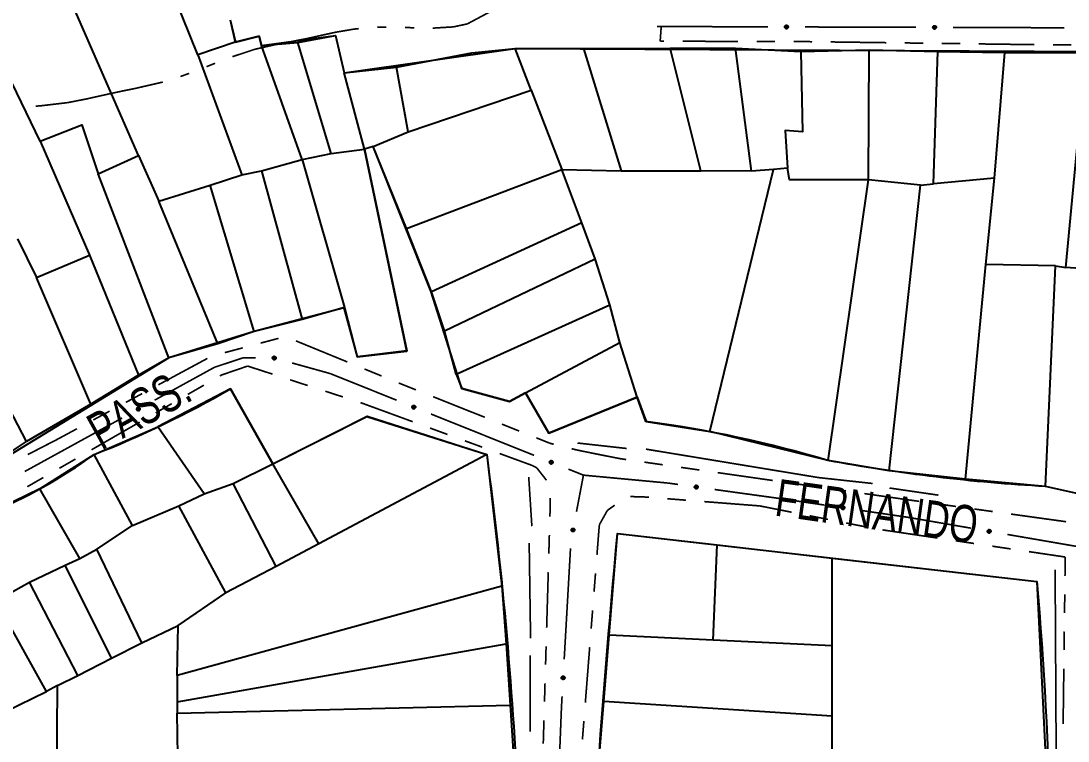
# Model space of a CAD drawing. Extents: x 203614 to 206284, y 4847494 to 4848495.
# Drawn here: x 203974.2 to 204087.3, y 4847877.8 to 4847955.6 of the extents above; entities that cross this region are included whole.
import ezdxf

# ---------------------------------------------------------------- set-up
doc = ezdxf.new("R2010")
doc.units = 0
doc.header["$LTSCALE"] = 1.5
doc.header["$MEASUREMENT"] = 0
doc.linetypes.add('PHANTOMX2', pattern=[5, 2.5, -0.5, 0.5, -0.5, 0.5, -0.5])
for name, color, linetype in [('CD-MALHA-LOTES', 40, 'CONTINUOUS'), ('HD-VALAS-DRENOS', 170, 'CONTINUOUS'), ('RU-QUADRAS', 210, 'CONTINUOUS'), ('SV-EIXO-RUA-N-PAV', 6, 'CONTINUOUS'), ('SV-RUA-NAO-PAV-S-GUIA-C-GUIA', 7, 'PHANTOMX2'), ('SV-TXT-RUA-N-PAV-S-GUIA-C-GUIA', 7, 'CONTINUOUS')]:
    doc.layers.add(name, color=color, linetype=linetype)
doc.styles.add('ARIAL', font='ARIAL.TTF')

msp = doc.modelspace()

# ---------------------------------------------------------------- linework, layer by layer
at = {"layer": 'CD-MALHA-LOTES'}
for points in [[(203986.934545, 4847941.072607), (203978.482887, 4847960.437052), (203967.105409, 4847988.310832)], [(203976.312513, 4847942.605689), (203967.758045, 4847960.311457), (203958.584405, 4847981.726419)], [(203993.335062, 4847951.939349), (203990.846734, 4847958.13384)], [(203996.834373, 4847955.713351), (203997.369353, 4847953.295753)], [(204000.221808, 4847952.939381), (203999.979868, 4847953.944497), (203997.369353, 4847953.295753)], [(204004.13716, 4847953.245337), (204008.210342, 4847954.027795), (204009.151577, 4847949.981445)], [(203997.369353, 4847953.295753), (203993.335062, 4847951.939349)], [(204000.221808, 4847952.939381), (204004.13716, 4847953.245337)], [(204004.613673, 4847940.639832), (204000.221808, 4847952.939381)], [(204007.753778, 4847941.266736), (204004.13716, 4847953.245337)], [(204014.789118, 4847950.604214), (204022.931971, 4847952.160875), (204027.629942, 4847952.627972)], [(204027.629942, 4847952.627972), (204034.990386, 4847952.628294)], [(204029.354047, 4847948.112547), (204027.629942, 4847952.627972)], [(204034.990386, 4847952.628294), (204044.371234, 4847952.642355)], [(204034.990386, 4847952.628294), (204039.067367, 4847939.399887)], [(204044.371234, 4847952.642355), (204051.427613, 4847952.642664)], [(204047.687927, 4847939.388013), (204044.371234, 4847952.642355)], [(204051.427613, 4847952.642664), (204058.484126, 4847952.303354)], [(204053.15045, 4847939.382127), (204051.427613, 4847952.642664)], [(203993.335062, 4847951.939349), (203998.078651, 4847938.95536)], [(204058.484126, 4847952.303354), (204058.641351, 4847943.602765), (204056.762026, 4847943.758313), (204057.047301, 4847939.674395)], [(204058.484126, 4847952.303354), (204065.843104, 4847952.473221)], [(204065.784231, 4847938.446232), (204065.843104, 4847952.473221)], [(204065.843104, 4847952.473221), (204073.26692, 4847952.304001)], [(204072.807932, 4847938.00938), (204073.26692, 4847952.304001)], [(204073.26692, 4847952.304001), (204080.489303, 4847952.168607)], [(204079.388057, 4847938.621238), (204080.489303, 4847952.168607)], [(204080.489303, 4847952.168607), (204089.280831, 4847952.179416)], [(204087.078871, 4847928.965354), (204089.280831, 4847952.179416)], [(204009.151577, 4847949.981445), (204014.789118, 4847950.604214)], [(204016.049537, 4847943.607196), (204014.789118, 4847950.604214)], [(204011.341423, 4847941.734294), (204009.151577, 4847949.981445)], [(204016.049537, 4847943.607196), (204029.354047, 4847948.112547)], [(204029.354047, 4847948.112547), (204032.639924, 4847939.555959)], [(203976.312513, 4847942.605689), (203980.801151, 4847944.354681), (203982.590647, 4847939.084148)], [(204012.281893, 4847942.04178), (204016.049537, 4847943.607196)], [(203976.312513, 4847942.605689), (203981.622684, 4847930.299447)], [(204004.613673, 4847940.639832), (204007.753778, 4847941.266736)], [(204007.753778, 4847941.266736), (204011.341423, 4847941.734294)], [(204009.179562, 4847924.630299), (204010.555351, 4847919.331689), (204015.896422, 4847919.933328), (204011.341423, 4847941.734294)], [(204012.281893, 4847942.04178), (204011.341423, 4847941.734294)], [(204015.890803, 4847933.183901), (204012.281893, 4847942.04178)], [(203982.590647, 4847939.084148), (203986.934545, 4847941.072607)], [(203986.934545, 4847941.072607), (203989.128492, 4847936.136172)], [(204000.225083, 4847939.385935), (204004.613673, 4847940.639832)], [(204004.613673, 4847940.639832), (204009.179562, 4847924.630299)], [(203990.197519, 4847919.216143), (203982.590647, 4847939.084148)], [(203994.665372, 4847937.860974), (203998.078651, 4847938.95536)], [(203998.078651, 4847938.95536), (204000.225083, 4847939.385935)], [(204000.225083, 4847939.385935), (204004.620449, 4847923.359345)], [(204015.890803, 4847933.183901), (204032.639924, 4847939.555959)], [(204034.833476, 4847933.791177), (204032.639924, 4847939.555959)], [(204032.639924, 4847939.555959), (204039.067367, 4847939.399887)], [(204039.067367, 4847939.399887), (204047.687927, 4847939.388013)], [(204053.15045, 4847939.382127), (204047.687927, 4847939.388013)], [(204048.652088, 4847911.254961), (204055.523809, 4847939.55913)], [(204055.523809, 4847939.55913), (204053.15045, 4847939.382127)], [(204057.047301, 4847939.674395), (204055.523809, 4847939.55913)], [(204065.784231, 4847938.446232), (204057.244989, 4847938.438844), (204057.047301, 4847939.674395)], [(203989.128492, 4847936.136172), (203994.665372, 4847937.860974)], [(203999.441076, 4847922.056271), (203994.665372, 4847937.860974)], [(204061.410508, 4847908.130301), (204065.784231, 4847938.446232)], [(204071.406958, 4847937.844999), (204065.784231, 4847938.446232)], [(204067.997217, 4847907.010228), (204071.406958, 4847937.844999)], [(204071.406958, 4847937.844999), (204072.807932, 4847938.00938)], [(204079.388057, 4847938.621238), (204072.807932, 4847938.00938)], [(204078.457586, 4847929.285634), (204079.388057, 4847938.621238)], [(203995.497806, 4847920.70463), (203989.128492, 4847936.136172)], [(204034.833476, 4847933.791177), (204018.561017, 4847926.341371)], [(204036.243534, 4847929.887798), (204034.833476, 4847933.791177)], [(204018.561017, 4847926.341371), (204015.890803, 4847933.183901)], [(203973.877339, 4847932.063221), (203975.909523, 4847927.869303)], [(203975.909523, 4847927.869303), (203981.622684, 4847930.299447)], [(203981.622684, 4847930.299447), (203986.934554, 4847917.325655)], [(204019.981882, 4847922.110373), (204036.243534, 4847929.887798)], [(204037.838463, 4847924.931862), (204036.243534, 4847929.887798)], [(204076.274308, 4847906.096606), (204078.457586, 4847929.285634)], [(204085.972816, 4847929.128603), (204078.457586, 4847929.285634)], [(204084.908576, 4847905.300943), (204085.972816, 4847929.128603)], [(204085.972816, 4847929.128603), (204087.078871, 4847928.965354)], [(204093.328487, 4847928.525425), (204087.078871, 4847928.965354)], [(203974.833625, 4847910.171626), (203965.575802, 4847927.875265)], [(203981.774725, 4847914.205896), (203975.909523, 4847927.869303)], [(204019.981882, 4847922.110373), (204018.561017, 4847926.341371)], [(204009.179562, 4847924.630299), (204004.620449, 4847923.359345)], [(204021.22756, 4847917.451888), (204037.838463, 4847924.931862)], [(204038.917883, 4847920.876409), (204037.838463, 4847924.931862)], [(204004.620449, 4847923.359345), (203999.441076, 4847922.056271)], [(203999.441076, 4847922.056271), (203995.497806, 4847920.70463)], [(204021.22756, 4847917.451888), (204019.981882, 4847922.110373)], [(204028.740927, 4847915.43235), (204038.917883, 4847920.876409)], [(204040.809006, 4847914.967744), (204038.917883, 4847920.876409)], [(203995.497806, 4847920.70463), (203990.197519, 4847919.216143)], [(203990.197519, 4847919.216143), (203986.934554, 4847917.325655)], [(204021.22756, 4847917.451888), (204021.850113, 4847915.898939), (204027.01864, 4847914.498492), (204028.740927, 4847915.43235)], [(203986.934554, 4847917.325655), (203981.774725, 4847914.205896)], [(204001.427823, 4847907.774316), (203996.850179, 4847915.852072), (203989.015426, 4847911.773598)], [(204028.740927, 4847915.43235), (204031.248338, 4847911.074808), (204040.809006, 4847914.967744)], [(203981.774725, 4847914.205896), (203974.833625, 4847910.171626)], [(204040.809006, 4847914.967744), (204041.749836, 4847912.318892), (204048.652088, 4847911.254961)], [(204001.427823, 4847907.774316), (204011.625943, 4847912.904399), (204024.562767, 4847908.777318)], [(203982.14435, 4847908.770023), (203989.015426, 4847911.773598)], [(203994.009473, 4847904.522649), (203989.015426, 4847911.773598)], [(204061.410508, 4847908.130301), (204048.652088, 4847911.254961)], [(203968.09286, 4847905.704286), (203974.833625, 4847910.171626)], [(203976.270868, 4847905.065155), (203982.14435, 4847908.770023)], [(203986.294488, 4847901.096094), (203982.14435, 4847908.770023)], [(204024.562767, 4847908.777318), (204006.404212, 4847899.106374)], [(204024.562767, 4847908.777318), (204026.170466, 4847894.566488)], [(203997.155918, 4847905.647545), (204001.427823, 4847907.774316)], [(204006.404212, 4847899.106374), (204001.427823, 4847907.774316)], [(204067.997217, 4847907.010228), (204061.410508, 4847908.130301)], [(204076.274308, 4847906.096606), (204067.997217, 4847907.010228)], [(203976.270868, 4847905.065155), (203970.68848, 4847902.347623), (203969.442991, 4847900.932375), (203968.73164, 4847899.222318), (203970.928781, 4847893.9227)], [(203980.583657, 4847897.552603), (203976.270868, 4847905.065155)], [(203994.009473, 4847904.522649), (203997.155918, 4847905.647545)], [(204001.802274, 4847896.690247), (203997.155918, 4847905.647545)], [(204084.908576, 4847905.300943), (204076.274308, 4847906.096606)], [(204093.987736, 4847903.296484), (204084.908576, 4847905.300943)], [(203991.291713, 4847903.22968), (203994.009473, 4847904.522649)], [(203986.294488, 4847901.096094), (203991.291713, 4847903.22968)], [(203996.379092, 4847893.848765), (203991.291713, 4847903.22968)], [(203982.435767, 4847898.530366), (203986.294488, 4847901.096094)], [(203980.583657, 4847897.552603), (203982.435767, 4847898.530366)], [(203987.299673, 4847888.422914), (203982.435767, 4847898.530366)], [(204006.404212, 4847899.106374), (204001.802274, 4847896.690247)], [(203978.999456, 4847896.814224), (203980.583657, 4847897.552603)], [(203975.141939, 4847894.979592), (203978.999456, 4847896.814224)], [(203984.028278, 4847886.781876), (203978.999456, 4847896.814224)], [(204001.802274, 4847896.690247), (203996.379092, 4847893.848765)], [(203971.528589, 4847892.980829), (203975.141939, 4847894.979592)], [(203980.361, 4847884.892682), (203975.141939, 4847894.979592)], [(204026.170466, 4847894.566488), (203991.106889, 4847884.894465)], [(203991.226074, 4847890.296407), (203996.379092, 4847893.848765)], [(204026.170466, 4847894.566488), (204026.64763, 4847888.316072)], [(203976.984834, 4847883.190523), (203971.528589, 4847892.980829)], [(203987.299673, 4847888.422914), (203991.226074, 4847890.296407)], [(203991.106889, 4847884.894465), (203991.226074, 4847890.296407)], [(203984.028278, 4847886.781876), (203987.299673, 4847888.422914)], [(203991.108011, 4847882.064078), (204026.64763, 4847888.316072)], [(204026.64763, 4847888.316072), (204027.065599, 4847881.711854)], [(203980.361, 4847884.892682), (203984.028278, 4847886.781876)], [(203978.172706, 4847883.820645), (203980.361, 4847884.892682)], [(203991.106889, 4847884.894465), (203991.108011, 4847882.064078)], [(203978.172706, 4847883.820645), (203976.984834, 4847883.190523)], [(203977.903968, 4847844.491479), (203978.172706, 4847883.820645)], [(203971.063767, 4847880.294509), (203976.984834, 4847883.190523)], [(203991.108011, 4847882.064078), (203991.108502, 4847880.825784)], [(203991.108502, 4847880.825784), (204027.065599, 4847881.711854)], [(204027.065599, 4847881.711854), (204027.543114, 4847874.576942)], [(203991.229909, 4847873.926722), (203991.108502, 4847880.825784)]]:
    msp.add_lwpolyline(points, dxfattribs=at)
at = {"layer": 'CD-MALHA-LOTES', "flags": 128}
for points in [[(204037.77, 4847889.25), (204038.67, 4847900.23)], [(204038.67, 4847900.23), (204049.43, 4847899)], [(204049.01, 4847888.72), (204049.43, 4847899)], [(204049.43, 4847899), (204061.87, 4847897.59)], [(204061.87, 4847888.11), (204061.87, 4847897.59)], [(204061.87, 4847897.59), (204083.98, 4847895.06)], [(204083.98, 4847895.06), (204085.09, 4847872.55)], [(204037.19, 4847882.1), (204037.77, 4847889.25)], [(204049.01, 4847888.72), (204037.77, 4847889.25)], [(204061.87, 4847888.11), (204049.01, 4847888.72)], [(204061.86, 4847880.51), (204061.87, 4847888.11)], [(204036.41, 4847872.5), (204037.19, 4847882.1)], [(204061.86, 4847880.51), (204037.19, 4847882.1)], [(204061.86, 4847872.86), (204061.86, 4847880.51)]]:
    msp.add_lwpolyline(points, dxfattribs=at)
at = {"layer": 'HD-VALAS-DRENOS', "const_width": 0.18, "flags": 128}
for points in [[(204025.09, 4847956.68), (204022.645378, 4847955.374257)], [(204010.173754, 4847954.702853), (204008.742415, 4847954.458445)], [(204010.718924, 4847954.757916), (204010.173754, 4847954.702853)], [(204013.171518, 4847954.923306), (204012.712975, 4847954.902126)], [(204013.712451, 4847954.91717), (204013.171518, 4847954.923306)], [(204016.711397, 4847954.84743), (204015.712078, 4847954.88435)], [(204020.934995, 4847954.946602), (204018.709579, 4847954.813163)], [(204021.688591, 4847955.107528), (204020.934995, 4847954.946602)], [(204022.450696, 4847955.270272), (204021.688591, 4847955.107528)], [(204022.645378, 4847955.374257), (204022.450696, 4847955.270272)], [(204005.254801, 4847953.715184), (204003.848643, 4847953.436519)], [(204005.807928, 4847953.837525), (204005.254801, 4847953.715184)], [(204008.184562, 4847954.36319), (204005.807928, 4847953.837525)], [(204008.742415, 4847954.458445), (204008.184562, 4847954.36319)], [(203999.5, 4847952.53), (203997.073121, 4847951.724095)], [(203999.931835, 4847952.627973), (203999.5, 4847952.53)], [(204001.6179, 4847953.010505), (203999.931835, 4847952.627973)], [(204001.884352, 4847953.060409), (204001.6179, 4847953.010505)], [(204003.094188, 4847953.287005), (204001.884352, 4847953.060409)], [(204003.848643, 4847953.436519), (204003.094188, 4847953.287005)], [(203995.202848, 4847951.016845), (203994.272448, 4847950.650299)], [(203991.498204, 4847949.59895), (203991.466732, 4847949.589103)], [(203992.406763, 4847949.93009), (203991.498204, 4847949.59895)], [(203985.127395, 4847948.008594), (203983.699951, 4847947.696869)], [(203985.655656, 4847948.115224), (203985.127395, 4847948.008594)], [(203986.599755, 4847948.305793), (203985.655656, 4847948.115224)], [(203986.63567, 4847948.314084), (203986.599755, 4847948.305793)], [(203989.52, 4847948.98), (203986.63567, 4847948.314084)], [(203989.557981, 4847948.991883), (203989.52, 4847948.98)], [(203979.29, 4847946.77), (203976.813813, 4847946.478366)], [(203979.787245, 4847946.86742), (203979.29, 4847946.77)], [(203981.390367, 4847947.181505), (203979.787245, 4847946.86742)], [(203981.747762, 4847947.262237), (203981.390367, 4847947.181505)], [(203982.85424, 4847947.512184), (203981.747762, 4847947.262237)], [(203983.699951, 4847947.696869), (203982.85424, 4847947.512184)], [(203976.311902, 4847946.419255), (203975.81824, 4847946.388478)], [(203976.813813, 4847946.478366), (203976.311902, 4847946.419255)], [(204039.66, 4847909.42), (204034.35, 4847910.01)], [(204066.22, 4847905.64), (204060.37, 4847906.28), (204041.74, 4847909.35)], [(204029.42, 4847901.03), (204029.08, 4847906.35)], [(204073.34, 4847904.38), (204068.05, 4847905.15)], [(204029.28, 4847888.91), (204029.13, 4847899.21)], [(204085.94, 4847896.32), (204086.07, 4847873.24)], [(204029.22, 4847878.85), (204029.25, 4847887.08)]]:
    msp.add_lwpolyline(points, dxfattribs=at)
at = {"layer": 'RU-QUADRAS', "color": 6, "linetype": 'Continuous'}
msp.add_lwpolyline([(203996.84, 4847955.71), (203997.39, 4847953.28), (203999.97, 4847953.95), (204000.22, 4847952.94), (204008.21, 4847954.03), (204009.15, 4847949.98), (204027.63, 4847952.63), (204146.73, 4847952.01)], dxfattribs=at)
for points in [[(204093.97, 4847903.3), (204084.89, 4847905.32, -0.031853908), (204061.4, 4847908.12, 0.0410175149), (204041.74, 4847912.32), (204040.8, 4847914.97), (204031.25, 4847911.07), (204028.74, 4847915.43), (204027.02, 4847914.5), (204021.85, 4847915.9), (204018.56, 4847926.33), (204012.29, 4847942.04), (204011.35, 4847941.73), (204015.9, 4847919.95), (204010.57, 4847919.32), (204009.16, 4847924.61), (203999.44, 4847922.06), (203990.19, 4847919.22), (203968.1, 4847905.7)], [(203970.71, 4847902.37, 0.0559697605), (203982.14, 4847908.77, 0.0372775526), (203996.87, 4847915.88), (204001.45, 4847907.78), (204011.6, 4847912.89), (204024.54, 4847908.77, -0.0226787809), (204027.98, 4847869.55), (204027.91, 4847844.99), (203998.71, 4847845.07), (203998.72, 4847843.39), (203993.13, 4847843.48), (203993.13, 4847844.4), (203991.11, 4847844.48), (203970.57, 4847844.48)]]:
    msp.add_lwpolyline(points, format="xyb", dxfattribs=at)
msp.add_lwpolyline([(204034.7, 4847842.28, -0.0123984757), (204038.67, 4847900.23), (204083.98, 4847895.06, -0.0267285763), (204085.54, 4847841.07), (204076.7, 4847841.07), (204076.73, 4847839.51), (204066.06, 4847839.88), (204066.07, 4847841.01, -0.0270273698)], format="xyb", close=True, dxfattribs=at)
at = {"layer": 'SV-EIXO-RUA-N-PAV', "const_width": 0.18, "flags": 128}
for points in [[(204042.92, 4847954.99), (204054.919941, 4847954.952355)], [(204058.919921, 4847954.939806), (204070.919862, 4847954.902161)], [(204074.919843, 4847954.889613), (204086.919783, 4847954.851968)], [(203995.14, 4847918.19), (203997.624229, 4847919.015353)], [(203997.624229, 4847919.015353), (203998.18, 4847919.2)], [(203998.18, 4847919.2), (203999.594358, 4847919.200344)], [(204003.520048, 4847918.655184), (204007.373938, 4847917.583954)], [(203988.669185, 4847914.636662), (203994.804941, 4847918.006008)], [(203994.804941, 4847918.006008), (203995.14, 4847918.19)], [(204007.373938, 4847917.583954), (204007.64, 4847917.51)], [(204007.64, 4847917.51), (204014.808701, 4847914.634656)], [(204018.521202, 4847913.145584), (204029.658704, 4847908.678366)], [(203974.644598, 4847906.9353), (203985.163038, 4847912.711322)], [(204033.371205, 4847907.189293), (204034.29933, 4847906.817025)], [(204034.236742, 4847902.583999), (204034.984935, 4847906.513401)], [(204034.29933, 4847906.817025), (204034.99, 4847906.54)], [(204034.984935, 4847906.513401), (204034.99, 4847906.54)], [(204034.99, 4847906.54), (204043.210141, 4847905.773026)], [(204043.210141, 4847905.773026), (204044.1, 4847905.69)], [(204044.1, 4847905.69), (204045.195867, 4847905.538597)], [(204049.158229, 4847904.991165), (204056.092364, 4847904.033159)], [(204056.092364, 4847904.033159), (204056.26, 4847904.01)], [(204056.26, 4847904.01), (204061.039631, 4847903.308941)], [(204064.997285, 4847902.728447), (204069.944353, 4847902.002829)], [(204069.944353, 4847902.002829), (204070.1, 4847901.98)], [(204070.1, 4847901.98), (204076.843057, 4847900.816573)], [(204080.784816, 4847900.136474), (204089.653774, 4847898.60625)], [(204032.911244, 4847886.661052), (204033.593936, 4847898.641617)], [(204032.62, 4847881.55), (204032.683681, 4847882.66753)], [(204032.585073, 4847880.670036), (204032.62, 4847881.55)], [(204032.188465, 4847870.677904), (204032.585073, 4847880.670036)]]:
    msp.add_lwpolyline(points, dxfattribs=at)
at = {"layer": 'SV-EIXO-RUA-N-PAV', "flags": 128}
for points in [[(204056.776597, 4847955.056611), (204056.810796, 4847955.091574), (204056.847339, 4847955.11463), (204056.883352, 4847955.125087), (204056.917585, 4847955.126029), (204056.952716, 4847955.123049), (204056.987472, 4847955.11223), (204057.023388, 4847955.091677), (204057.058701, 4847955.057616), (204057.079859, 4847955.01863), (204057.092, 4847954.983872), (204057.095038, 4847954.948232), (204057.091571, 4847954.914153), (204057.079139, 4847954.878421), (204057.057955, 4847954.842228), (204057.022846, 4847954.807548), (204056.986866, 4847954.78519), (204056.951767, 4847954.77599), (204056.915918, 4847954.773163), (204056.880089, 4847954.776635), (204056.846033, 4847954.787452), (204056.80963, 4847954.808846), (204056.775859, 4847954.843953), (204056.753151, 4847954.879584), (204056.743461, 4847954.914545), (204056.741472, 4847954.949901), (204056.744032, 4847954.985173), (204056.753453, 4847955.020564), (204056.776597, 4847955.056611)], [(204072.776518, 4847955.006418), (204072.810718, 4847955.041381), (204072.84726, 4847955.064436), (204072.883273, 4847955.074893), (204072.917506, 4847955.075836), (204072.952637, 4847955.072856), (204072.987393, 4847955.062036), (204073.023309, 4847955.041484), (204073.058622, 4847955.007423), (204073.07978, 4847954.968436), (204073.091921, 4847954.933678), (204073.094959, 4847954.898038), (204073.091493, 4847954.863959), (204073.07906, 4847954.828228), (204073.057877, 4847954.792034), (204073.022768, 4847954.757354), (204072.986787, 4847954.734997), (204072.951688, 4847954.725797), (204072.915839, 4847954.722969), (204072.88001, 4847954.726442), (204072.845954, 4847954.737259), (204072.809551, 4847954.758653), (204072.775781, 4847954.793759), (204072.753072, 4847954.82939), (204072.743382, 4847954.864351), (204072.741393, 4847954.899707), (204072.743954, 4847954.93498), (204072.753375, 4847954.97037), (204072.776518, 4847955.006418)], [(204001.484151, 4847919.335337), (204001.526388, 4847919.359996), (204001.567731, 4847919.372553), (204001.605227, 4847919.373101), (204001.638488, 4847919.364946), (204001.671576, 4847919.35277), (204001.702227, 4847919.333134), (204001.731419, 4847919.303805), (204001.756453, 4847919.261609), (204001.766532, 4847919.218412), (204001.769037, 4847919.18168), (204001.76253, 4847919.146508), (204001.750163, 4847919.114563), (204001.728713, 4847919.083399), (204001.698702, 4847919.054106), (204001.655664, 4847919.02996), (204001.615048, 4847919.017928), (204001.578765, 4847919.01835), (204001.543447, 4847919.025115), (204001.509816, 4847919.037951), (204001.47984, 4847919.057399), (204001.450401, 4847919.087669), (204001.427132, 4847919.130464), (204001.414668, 4847919.170836), (204001.414581, 4847919.207115), (204001.422025, 4847919.241736), (204001.433833, 4847919.275071), (204001.452289, 4847919.306704), (204001.484151, 4847919.335337)], [(204016.572577, 4847914.045776), (204016.617272, 4847914.065635), (204016.659746, 4847914.073563), (204016.697075, 4847914.069979), (204016.729236, 4847914.058211), (204016.760782, 4847914.042466), (204016.789084, 4847914.019574), (204016.814869, 4847913.987209), (204016.835105, 4847913.942514), (204016.840367, 4847913.898469), (204016.838811, 4847913.861684), (204016.828471, 4847913.827443), (204016.812662, 4847913.797054), (204016.787911, 4847913.768441), (204016.754857, 4847913.742631), (204016.709421, 4847913.723371), (204016.667728, 4847913.715884), (204016.631712, 4847913.720298), (204016.597354, 4847913.730912), (204016.565341, 4847913.747372), (204016.537688, 4847913.770003), (204016.511761, 4847913.80333), (204016.493346, 4847913.848427), (204016.485404, 4847913.889927), (204016.489311, 4847913.925994), (204016.500522, 4847913.959585), (204016.515929, 4847913.991417), (204016.537756, 4847914.020826), (204016.572577, 4847914.045776)], [(203986.737184, 4847913.701323), (203986.750185, 4847913.748472), (203986.771, 4847913.786336), (203986.79745, 4847913.812919), (203986.826948, 4847913.830315), (203986.859131, 4847913.844714), (203986.894781, 4847913.852072), (203986.936157, 4847913.851474), (203986.983546, 4847913.838764), (203987.020932, 4847913.814892), (203987.048382, 4847913.790355), (203987.068293, 4847913.760641), (203987.081756, 4847913.729142), (203987.088175, 4847913.691858), (203987.087159, 4847913.649933), (203987.073226, 4847913.602592), (203987.052565, 4847913.565611), (203987.026306, 4847913.540571), (203986.996306, 4847913.520742), (203986.963274, 4847913.506437), (203986.928238, 4847913.499416), (203986.886028, 4847913.500514), (203986.839484, 4847913.514885), (203986.802365, 4847913.535071), (203986.776962, 4847913.560971), (203986.758106, 4847913.590946), (203986.743272, 4847913.623049), (203986.734384, 4847913.658577), (203986.737184, 4847913.701323)], [(204031.422581, 4847908.089486), (204031.467276, 4847908.109345), (204031.50975, 4847908.117273), (204031.547079, 4847908.113689), (204031.579239, 4847908.101921), (204031.610785, 4847908.086175), (204031.639088, 4847908.063284), (204031.664873, 4847908.030919), (204031.685108, 4847907.986223), (204031.69037, 4847907.942179), (204031.688814, 4847907.905394), (204031.678474, 4847907.871152), (204031.662665, 4847907.840763), (204031.637915, 4847907.81215), (204031.60486, 4847907.78634), (204031.559425, 4847907.76708), (204031.517731, 4847907.759593), (204031.481716, 4847907.764008), (204031.447357, 4847907.774621), (204031.415344, 4847907.791082), (204031.387691, 4847907.813713), (204031.361765, 4847907.84704), (204031.343349, 4847907.892137), (204031.335407, 4847907.933636), (204031.339315, 4847907.969704), (204031.350525, 4847908.003295), (204031.365933, 4847908.035127), (204031.38776, 4847908.064535), (204031.422581, 4847908.089486)], [(204047.049785, 4847905.39359), (204047.088354, 4847905.423664), (204047.127652, 4847905.441625), (204047.16474, 4847905.447172), (204047.198791, 4847905.443527), (204047.233208, 4847905.435875), (204047.266205, 4847905.420504), (204047.299049, 4847905.395333), (204047.329489, 4847905.356854), (204047.345242, 4847905.315388), (204047.352625, 4847905.279319), (204047.35087, 4847905.243593), (204047.342876, 4847905.210283), (204047.325776, 4847905.176536), (204047.299942, 4847905.143501), (204047.26051, 4847905.113828), (204047.221863, 4847905.096484), (204047.185849, 4847905.092061), (204047.149943, 4847905.094054), (204047.114901, 4847905.102287), (204047.082597, 4847905.117562), (204047.049383, 4847905.143633), (204047.020611, 4847905.18294), (204047.002873, 4847905.221289), (204046.997945, 4847905.257232), (204047.000703, 4847905.292536), (204047.007958, 4847905.327149), (204047.022028, 4847905.360962), (204047.049785, 4847905.39359)], [(204062.892274, 4847903.148461), (204062.931093, 4847903.178212), (204062.970539, 4847903.195844), (204063.007672, 4847903.201081), (204063.041692, 4847903.197152), (204063.076044, 4847903.189213), (204063.108911, 4847903.173567), (204063.141544, 4847903.148122), (204063.171662, 4847903.109391), (204063.187068, 4847903.067795), (204063.19415, 4847903.031665), (204063.192096, 4847902.995955), (204063.183824, 4847902.962713), (204063.166444, 4847902.92911), (204063.140335, 4847902.896292), (204063.100656, 4847902.866949), (204063.061865, 4847902.849929), (204063.025816, 4847902.845807), (204062.989928, 4847902.848099), (204062.954955, 4847902.856625), (204062.922781, 4847902.872168), (204062.889785, 4847902.898516), (204062.861343, 4847902.938062), (204062.843925, 4847902.976557), (204062.839298, 4847903.01254), (204062.84235, 4847903.04782), (204062.849894, 4847903.082371), (204062.864246, 4847903.116065), (204062.892274, 4847903.148461)], [(204033.727632, 4847900.498743), (204033.699557, 4847900.538791), (204033.683618, 4847900.578951), (204033.679964, 4847900.616273), (204033.685336, 4847900.650096), (204033.694728, 4847900.684079), (204033.711756, 4847900.716251), (204033.738566, 4847900.747773), (204033.778542, 4847900.776218), (204033.820755, 4847900.789842), (204033.857154, 4847900.795382), (204033.892744, 4847900.791811), (204033.925604, 4847900.782134), (204033.958438, 4847900.763341), (204033.990117, 4847900.735861), (204034.017746, 4847900.694971), (204034.033103, 4847900.655492), (204034.035689, 4847900.619299), (204034.031873, 4847900.583542), (204034.021868, 4847900.548963), (204034.004971, 4847900.517478), (204033.977245, 4847900.485632), (204033.936525, 4847900.458897), (204033.897325, 4847900.443131), (204033.861178, 4847900.440037), (204033.826059, 4847900.444587), (204033.79186, 4847900.453592), (204033.758807, 4847900.469363), (204033.727632, 4847900.498743)], [(204078.691064, 4847900.60943), (204078.730621, 4847900.638193), (204078.770499, 4847900.654825), (204078.807752, 4847900.659124), (204078.841662, 4847900.654339), (204078.875803, 4847900.645536), (204078.908265, 4847900.629067), (204078.940246, 4847900.602807), (204078.969378, 4847900.563329), (204078.983731, 4847900.521357), (204078.989899, 4847900.48506), (204078.986945, 4847900.449413), (204078.977838, 4847900.416391), (204078.959616, 4847900.383236), (204078.932687, 4847900.351087), (204078.892282, 4847900.322754), (204078.853074, 4847900.306717), (204078.816932, 4847900.303505), (204078.781114, 4847900.306702), (204078.746367, 4847900.316107), (204078.714594, 4847900.332457), (204078.682274, 4847900.359628), (204078.654838, 4847900.399879), (204078.638396, 4847900.438801), (204078.634678, 4847900.474888), (204078.638619, 4847900.510081), (204078.647031, 4847900.54443), (204078.662228, 4847900.577752), (204078.691064, 4847900.60943)], [(204032.679386, 4847884.527106), (204032.646312, 4847884.563136), (204032.625255, 4847884.600865), (204032.616749, 4847884.637388), (204032.617648, 4847884.671622), (204032.622512, 4847884.706542), (204032.635184, 4847884.740666), (204032.657638, 4847884.775425), (204032.693548, 4847884.808857), (204032.733616, 4847884.827888), (204032.768976, 4847884.838143), (204032.804728, 4847884.839261), (204032.838571, 4847884.833967), (204032.873583, 4847884.819632), (204032.908585, 4847884.796533), (204032.941328, 4847884.75961), (204032.961718, 4847884.72248), (204032.969018, 4847884.686937), (204032.969914, 4847884.650988), (204032.964521, 4847884.615397), (204032.951889, 4847884.581972), (204032.928568, 4847884.546772), (204032.891698, 4847884.514938), (204032.854897, 4847884.494178), (204032.819466, 4847884.486381), (204032.784054, 4847884.486295), (204032.74897, 4847884.490748), (204032.714137, 4847884.502058), (204032.679386, 4847884.527106)]]:
    msp.add_lwpolyline(points, close=True, dxfattribs=at)
for points in [[(204056.741472, 4847954.949901), (204057.092, 4847954.983872)], [(204056.743461, 4847954.914545), (204057.095038, 4847954.948232)], [(204056.744032, 4847954.985173), (204057.079859, 4847955.01863)], [(204056.745063, 4847954.931783), (204057.091753, 4847954.963444)], [(204056.746543, 4847954.968621), (204057.080961, 4847955.003049)], [(204056.751774, 4847954.896284), (204057.090285, 4847954.9307)], [(204056.753151, 4847954.879584), (204057.091571, 4847954.914153)], [(204056.753453, 4847955.020564), (204057.058701, 4847955.057616)], [(204056.753472, 4847955.002712), (204057.064698, 4847955.038578)], [(204056.76586, 4847955.036787), (204057.037514, 4847955.072777)], [(204056.766672, 4847954.86076), (204057.080622, 4847954.895253)], [(204056.775859, 4847954.843953), (204057.079139, 4847954.878421)], [(204056.776597, 4847955.056611), (204057.023388, 4847955.091677)], [(204056.795999, 4847955.074899), (204056.998033, 4847955.101556)], [(204056.796589, 4847954.827917), (204057.065501, 4847954.859822)], [(204056.80963, 4847954.808846), (204057.057955, 4847954.842228)], [(204056.810796, 4847955.091574), (204056.987472, 4847955.11223)], [(204056.831571, 4847955.104807), (204056.961238, 4847955.116681)], [(204056.833345, 4847954.800511), (204057.032642, 4847954.824448)], [(204056.846033, 4847954.787452), (204057.022846, 4847954.807548)], [(204056.847339, 4847955.11463), (204056.952716, 4847955.123049)], [(204056.867403, 4847954.782666), (204056.998439, 4847954.7959)], [(204056.880089, 4847954.776635), (204056.986866, 4847954.78519)], [(204072.741393, 4847954.899707), (204073.091921, 4847954.933678)], [(204072.743382, 4847954.864351), (204073.094959, 4847954.898038)], [(204072.743954, 4847954.93498), (204073.07978, 4847954.968436)], [(204072.744984, 4847954.88159), (204073.091674, 4847954.913251)], [(204072.746464, 4847954.918427), (204073.080882, 4847954.952856)], [(204072.751695, 4847954.846091), (204073.090207, 4847954.880507)], [(204072.753072, 4847954.82939), (204073.091493, 4847954.863959)], [(204072.753375, 4847954.97037), (204073.058622, 4847955.007423)], [(204072.753394, 4847954.952519), (204073.064619, 4847954.988385)], [(204072.765781, 4847954.986593), (204073.037436, 4847955.022583)], [(204072.766594, 4847954.810566), (204073.080544, 4847954.845059)], [(204072.775781, 4847954.793759), (204073.07906, 4847954.828228)], [(204072.776518, 4847955.006418), (204073.023309, 4847955.041484)], [(204072.795921, 4847955.024705), (204072.997955, 4847955.051362)], [(204072.79651, 4847954.777724), (204073.065423, 4847954.809629)], [(204072.809551, 4847954.758653), (204073.057877, 4847954.792034)], [(204072.810718, 4847955.041381), (204072.987393, 4847955.062036)], [(204072.831492, 4847955.054613), (204072.96116, 4847955.066487)], [(204072.833267, 4847954.750318), (204073.032563, 4847954.774254)], [(204072.845954, 4847954.737259), (204073.022768, 4847954.757354)], [(204072.84726, 4847955.064436), (204072.952637, 4847955.072856)], [(204072.867324, 4847954.732472), (204072.99836, 4847954.745706)], [(204072.88001, 4847954.726442), (204072.986787, 4847954.734997)], [(204001.414581, 4847919.207115), (204001.76253, 4847919.146508)], [(204001.414668, 4847919.170836), (204001.750163, 4847919.114563)], [(204001.417762, 4847919.187305), (204001.753304, 4847919.13086)], [(204001.42069, 4847919.223314), (204001.763389, 4847919.162047)], [(204001.422025, 4847919.241736), (204001.769037, 4847919.18168)], [(204001.422723, 4847919.149104), (204001.7346, 4847919.099237)], [(204001.427132, 4847919.130464), (204001.728713, 4847919.083399)], [(204001.431871, 4847919.258445), (204001.763469, 4847919.203096)], [(204001.433833, 4847919.275071), (204001.766532, 4847919.218412)], [(204001.442875, 4847919.109512), (204001.710638, 4847919.069075)], [(204001.447581, 4847919.289485), (204001.757194, 4847919.241663)], [(204001.450401, 4847919.087669), (204001.698702, 4847919.054106)], [(204001.452289, 4847919.306704), (204001.756453, 4847919.261609)], [(204001.468548, 4847919.319063), (204001.740036, 4847919.281839)], [(204001.471063, 4847919.073352), (204001.669584, 4847919.043663)], [(204001.47984, 4847919.057399), (204001.655664, 4847919.02996)], [(204001.484151, 4847919.335337), (204001.731419, 4847919.303805)], [(204001.49918, 4847919.047125), (204001.629043, 4847919.025191)], [(204001.507703, 4847919.347834), (204001.709585, 4847919.320044)], [(204001.509816, 4847919.037951), (204001.615048, 4847919.017928)], [(204001.526388, 4847919.359996), (204001.702227, 4847919.333134)], [(204001.549925, 4847919.367256), (204001.678108, 4847919.344372)], [(204001.567731, 4847919.372553), (204001.671576, 4847919.35277)], [(204016.555277, 4847914.031319), (204016.821016, 4847913.964427)], [(204016.572577, 4847914.045776), (204016.814869, 4847913.987209)], [(204016.597362, 4847914.055604), (204016.794956, 4847914.005754)], [(204016.617272, 4847914.065635), (204016.789084, 4847914.019574)], [(204016.641465, 4847914.070259), (204016.76635, 4847914.0334)], [(204016.659746, 4847914.073563), (204016.760782, 4847914.042466)], [(203986.734384, 4847913.658577), (203986.983546, 4847913.838764)], [(203986.737184, 4847913.701323), (203986.936157, 4847913.851474)], [(203986.737387, 4847913.678779), (203986.957668, 4847913.841774)], [(203986.743042, 4847913.642966), (203986.998009, 4847913.825008)], [(203986.743272, 4847913.623049), (203987.020932, 4847913.814892)], [(203986.74531, 4847913.726718), (203986.90919, 4847913.847844)], [(203986.750185, 4847913.748472), (203986.894781, 4847913.852072)], [(203986.753481, 4847913.609781), (203987.029438, 4847913.801792)], [(203986.758106, 4847913.590946), (203987.048382, 4847913.790355)], [(203986.761958, 4847913.770107), (203986.869672, 4847913.843267)], [(203986.770019, 4847913.576831), (203987.058054, 4847913.772361)], [(203986.771, 4847913.786336), (203986.859131, 4847913.844714)], [(203986.776962, 4847913.560971), (203987.068293, 4847913.760641)], [(203986.793076, 4847913.549017), (203987.07262, 4847913.742999)], [(203986.802365, 4847913.535071), (203987.081756, 4847913.729142)], [(203986.823309, 4847913.525144), (203987.081325, 4847913.707304)], [(203986.839484, 4847913.514885), (203987.088175, 4847913.691858)], [(203986.865385, 4847913.510889), (203987.085245, 4847913.668982)], [(203986.886028, 4847913.500514), (203987.087159, 4847913.649933)], [(203986.910814, 4847913.504701), (203987.073616, 4847913.622122)], [(203986.928238, 4847913.499416), (203987.073226, 4847913.602592)], [(203986.949254, 4847913.505572), (203987.057507, 4847913.580585)], [(203986.963274, 4847913.506437), (203987.052565, 4847913.565611)], [(204016.485404, 4847913.889927), (204016.812662, 4847913.797054)], [(204016.489311, 4847913.925994), (204016.828471, 4847913.827443)], [(204016.490292, 4847913.905955), (204016.817578, 4847913.812906)], [(204016.491016, 4847913.867439), (204016.795506, 4847913.783534)], [(204016.493346, 4847913.848427), (204016.787911, 4847913.768441)], [(204016.497167, 4847913.941422), (204016.831036, 4847913.842793)], [(204016.500522, 4847913.959585), (204016.838811, 4847913.861684)], [(204016.506687, 4847913.825869), (204016.768368, 4847913.756194)], [(204016.511761, 4847913.80333), (204016.754857, 4847913.742631)], [(204016.512149, 4847913.975108), (204016.835636, 4847913.883584)], [(204016.515929, 4847913.991417), (204016.840367, 4847913.898469)], [(204016.530721, 4847913.786825), (204016.724766, 4847913.735458)], [(204016.53118, 4847914.004229), (204016.833645, 4847913.922607)], [(204016.537688, 4847913.770003), (204016.709421, 4847913.723371)], [(204016.537756, 4847914.020826), (204016.835105, 4847913.942514)], [(204016.555779, 4847913.757662), (204016.682438, 4847913.721562)], [(204016.565341, 4847913.747372), (204016.667728, 4847913.715884)], [(204031.335407, 4847907.933636), (204031.662665, 4847907.840763)], [(204031.339315, 4847907.969704), (204031.678474, 4847907.871152)], [(204031.340296, 4847907.949664), (204031.667582, 4847907.856616)], [(204031.341019, 4847907.911149), (204031.64551, 4847907.827244)], [(204031.343349, 4847907.892137), (204031.637915, 4847907.81215)], [(204031.347171, 4847907.985132), (204031.68104, 4847907.886502)], [(204031.350525, 4847908.003295), (204031.688814, 4847907.905394)], [(204031.35669, 4847907.869579), (204031.618371, 4847907.799904)], [(204031.361765, 4847907.84704), (204031.60486, 4847907.78634)], [(204031.362152, 4847908.018818), (204031.685639, 4847907.927293)], [(204031.365933, 4847908.035127), (204031.69037, 4847907.942179)], [(204031.380725, 4847907.830535), (204031.57477, 4847907.779167)], [(204031.381184, 4847908.047939), (204031.683649, 4847907.966316)], [(204031.387691, 4847907.813713), (204031.559425, 4847907.76708)], [(204031.38776, 4847908.064535), (204031.685108, 4847907.986223)], [(204031.405281, 4847908.075029), (204031.671019, 4847908.008137)], [(204031.405782, 4847907.801372), (204031.532441, 4847907.765271)], [(204031.415344, 4847907.791082), (204031.517731, 4847907.759593)], [(204031.422581, 4847908.089486), (204031.664873, 4847908.030919)], [(204031.447366, 4847908.099314), (204031.644959, 4847908.049463)], [(204031.467276, 4847908.109345), (204031.639088, 4847908.063284)], [(204031.491469, 4847908.113968), (204031.616353, 4847908.07711)], [(204031.50975, 4847908.117273), (204031.610785, 4847908.086175)], [(204046.997945, 4847905.257232), (204047.35087, 4847905.243593)], [(204047.000703, 4847905.292536), (204047.352625, 4847905.279319)], [(204047.001839, 4847905.274101), (204047.349648, 4847905.259108)], [(204047.002873, 4847905.221289), (204047.342876, 4847905.210283)], [(204047.003742, 4847905.238023), (204047.343814, 4847905.226854)], [(204047.007958, 4847905.327149), (204047.345242, 4847905.315388)], [(204047.008232, 4847905.31041), (204047.34425, 4847905.299801)], [(204047.013755, 4847905.200825), (204047.329497, 4847905.193018)], [(204047.01966, 4847905.343268), (204047.332885, 4847905.337185)], [(204047.020611, 4847905.18294), (204047.325776, 4847905.176536)], [(204047.022028, 4847905.360962), (204047.329489, 4847905.356854)], [(204047.036493, 4847905.375379), (204047.31052, 4847905.374712)], [(204047.03901, 4847905.164277), (204047.309773, 4847905.159928)], [(204047.049383, 4847905.143633), (204047.299942, 4847905.143501)], [(204047.049785, 4847905.39359), (204047.299049, 4847905.395333)], [(204047.071459, 4847905.409118), (204047.275243, 4847905.408513)], [(204047.07177, 4847905.132201), (204047.272478, 4847905.129266)], [(204047.082597, 4847905.117562), (204047.26051, 4847905.113828)], [(204047.088354, 4847905.423664), (204047.266205, 4847905.420504)], [(204047.103135, 4847905.10996), (204047.234764, 4847905.10555)], [(204047.110711, 4847905.434), (204047.240802, 4847905.428424)], [(204047.114901, 4847905.102287), (204047.221863, 4847905.096484)], [(204047.127652, 4847905.441625), (204047.233208, 4847905.435875)], [(204062.839298, 4847903.01254), (204063.192096, 4847902.995955)], [(204062.84235, 4847903.04782), (204063.19415, 4847903.031665)], [(204062.843332, 4847903.029376), (204063.191004, 4847903.01148)], [(204062.843925, 4847902.976557), (204063.183824, 4847902.962713)], [(204062.844934, 4847902.993284), (204063.184901, 4847902.979276)], [(204062.849894, 4847903.082371), (204063.187068, 4847903.067795)], [(204062.850029, 4847903.06563), (204063.185946, 4847903.052216)], [(204062.854636, 4847902.956004), (204063.170302, 4847902.94556)], [(204062.861343, 4847902.938062), (204063.166444, 4847902.92911)], [(204062.86173, 4847903.098392), (204063.174894, 4847903.089694)], [(204062.864246, 4847903.116065), (204063.171662, 4847903.109391)], [(204062.878831, 4847903.130362), (204063.152843, 4847903.127407)], [(204062.879585, 4847902.919245), (204063.150303, 4847902.912636)], [(204062.889785, 4847902.898516), (204063.140335, 4847902.896292)], [(204062.892274, 4847903.148461), (204063.141544, 4847903.148122)], [(204062.912077, 4847902.886897), (204063.112752, 4847902.882287)], [(204062.914077, 4847903.163807), (204063.117849, 4847903.161501)], [(204062.922781, 4847902.872168), (204063.100656, 4847902.866949)], [(204062.931093, 4847903.178212), (204063.108911, 4847903.173567)], [(204062.943254, 4847902.864395), (204063.074842, 4847902.858886)], [(204062.953536, 4847903.18836), (204063.083575, 4847903.181699)], [(204062.954955, 4847902.856625), (204063.061865, 4847902.849929)], [(204062.970539, 4847903.195844), (204063.076044, 4847903.189213)], [(204033.683618, 4847900.578951), (204033.694728, 4847900.684079)], [(204033.690372, 4847900.561645), (204033.702555, 4847900.691284)], [(204033.699557, 4847900.538791), (204033.711756, 4847900.716251)], [(204033.713226, 4847900.521179), (204033.724191, 4847900.724669)], [(204033.727632, 4847900.498743), (204033.738566, 4847900.747773)], [(204033.745143, 4847900.484543), (204033.759742, 4847900.758181)], [(204033.758807, 4847900.469363), (204033.778542, 4847900.776218)], [(204033.776357, 4847900.466098), (204033.798358, 4847900.778609)], [(204033.79186, 4847900.453592), (204033.820755, 4847900.789842)], [(204033.808592, 4847900.453015), (204033.836272, 4847900.788059)], [(204033.826059, 4847900.444587), (204033.857154, 4847900.795382)], [(204033.844528, 4847900.444783), (204033.877187, 4847900.79138)], [(204033.861178, 4847900.440037), (204033.892744, 4847900.791811)], [(204033.880656, 4847900.444849), (204033.909102, 4847900.783914)], [(204033.897325, 4847900.443131), (204033.925604, 4847900.782134)], [(204033.918315, 4847900.452958), (204033.942167, 4847900.767895)], [(204033.936525, 4847900.458897), (204033.958438, 4847900.763341)], [(204033.956101, 4847900.476322), (204033.974211, 4847900.746514)], [(204033.977245, 4847900.485632), (204033.990117, 4847900.735861)], [(204033.989801, 4847900.50741), (204034.002937, 4847900.707708)], [(204034.004971, 4847900.517478), (204034.017746, 4847900.694971)], [(204034.013607, 4847900.537603), (204034.024705, 4847900.668837)], [(204034.021868, 4847900.548963), (204034.033103, 4847900.655492)], [(204078.634678, 4847900.474888), (204078.986945, 4847900.449413)], [(204078.638619, 4847900.510081), (204078.989899, 4847900.48506)], [(204078.639135, 4847900.491618), (204078.986245, 4847900.464961)], [(204078.639826, 4847900.455497), (204078.979333, 4847900.432921)], [(204078.646744, 4847900.527691), (204078.982216, 4847900.505812)], [(204078.647031, 4847900.54443), (204078.983731, 4847900.521357)], [(204078.659267, 4847900.560148), (204078.972112, 4847900.543557)], [(204078.662228, 4847900.577752), (204078.969378, 4847900.563329)], [(204078.677169, 4847900.591676), (204078.951019, 4847900.581813)], [(204078.691064, 4847900.60943), (204078.940246, 4847900.602807)], [(204078.713247, 4847900.624222), (204078.916896, 4847900.616779)], [(204078.730621, 4847900.638193), (204078.908265, 4847900.629067)], [(204078.753312, 4847900.647773), (204078.883143, 4847900.637834)], [(204078.770499, 4847900.654825), (204078.875803, 4847900.645536)], [(204078.638396, 4847900.438801), (204078.977838, 4847900.416391)], [(204078.648585, 4847900.417984), (204078.963888, 4847900.399584)], [(204078.654838, 4847900.399879), (204078.959616, 4847900.383236)], [(204078.6726, 4847900.380608), (204078.943065, 4847900.367175)], [(204078.682274, 4847900.359628), (204078.932687, 4847900.351087)], [(204078.704265, 4847900.347451), (204078.904761, 4847900.337782)], [(204078.714594, 4847900.332457), (204078.892282, 4847900.322754)], [(204078.734866, 4847900.32417), (204078.866272, 4847900.315344)], [(204078.746367, 4847900.316107), (204078.853074, 4847900.306717)], [(204032.625255, 4847884.600865), (204032.622512, 4847884.706542)], [(204032.634215, 4847884.584592), (204032.629329, 4847884.71471)], [(204032.646312, 4847884.563136), (204032.635184, 4847884.740666)], [(204032.662168, 4847884.547464), (204032.646411, 4847884.750638)], [(204032.679386, 4847884.527106), (204032.657638, 4847884.775425)], [(204032.698605, 4847884.515319), (204032.677271, 4847884.788515)], [(204032.714137, 4847884.502058), (204032.693548, 4847884.808857)], [(204032.731964, 4847884.501118), (204032.712881, 4847884.813821)], [(204032.74897, 4847884.490748), (204032.733616, 4847884.827888)], [(204032.765634, 4847884.492365), (204032.749233, 4847884.82815)], [(204032.784054, 4847884.486295), (204032.768976, 4847884.838143)], [(204032.802339, 4847884.488907), (204032.789361, 4847884.836798)], [(204032.819466, 4847884.486381), (204032.804728, 4847884.839261)], [(204032.838147, 4847884.4937), (204032.821979, 4847884.833572)], [(204032.854897, 4847884.494178), (204032.838571, 4847884.833967)], [(204032.874421, 4847884.506667), (204032.856855, 4847884.822018)], [(204032.891698, 4847884.514938), (204032.873583, 4847884.819632)], [(204032.908824, 4847884.534775), (204032.891422, 4847884.805014)], [(204032.928568, 4847884.546772), (204032.908585, 4847884.796533)], [(204032.938166, 4847884.570005), (204032.924979, 4847884.7703)], [(204032.951889, 4847884.581972), (204032.941328, 4847884.75961)], [(204032.957817, 4847884.603054), (204032.951646, 4847884.734612)], [(204032.964521, 4847884.615397), (204032.961718, 4847884.72248)]]:
    msp.add_lwpolyline(points, dxfattribs=at)
at = {"layer": 'SV-RUA-NAO-PAV-S-GUIA-C-GUIA', "const_width": 0.18, "flags": 128}
for points in [[(204043.28, 4847953.4), (204043.389391, 4847954.980513)], [(204043.695705, 4847953.398966), (204043.28, 4847953.4)], [(204051.695678, 4847953.378328), (204045.695698, 4847953.393807)], [(204055.695665, 4847953.368009), (204053.695672, 4847953.373168)], [(204058.8, 4847953.36), (204057.695658, 4847953.362849)], [(204059.695576, 4847953.348102), (204058.8, 4847953.36)], [(204067.694869, 4847953.241762), (204061.695399, 4847953.321517)], [(204071.694515, 4847953.188593), (204069.694692, 4847953.215177)], [(204075.694162, 4847953.135423), (204073.694339, 4847953.162008)], [(204082.12, 4847953.05), (204077.693985, 4847953.108838)], [(204082.12, 4847953.05), (204082.1201, 4847953.0501)], [(204082.693415, 4847953.043396), (204082.12, 4847953.05)], [(204083.693348, 4847953.031866), (204082.693415, 4847953.043396)], [(204087.04972, 4847953.010164), (204085.693296, 4847953.018125)], [(204087.693273, 4847953.010518), (204087.04972, 4847953.010164)], [(204000.11889, 4847920.799492), (204002.051682, 4847921.31361)], [(204003.933663, 4847921.041223), (204009.485387, 4847918.765621)], [(203996.253307, 4847919.771256), (203998.186099, 4847920.285374)], [(203989.08364, 4847916.297503), (203994.365048, 4847919.144734)], [(203995.91, 4847917.36), (203995.723224, 4847917.252598)], [(203996.652416, 4847917.613637), (203995.91, 4847917.36)], [(203998.72, 4847918.32), (203996.652416, 4847917.613637)], [(203999.495438, 4847918.068882), (203998.72, 4847918.32)], [(204001.398153, 4847917.452706), (203999.495438, 4847918.068882)], [(204011.335961, 4847918.007087), (204013.186536, 4847917.248553)], [(203993.989433, 4847916.255618), (203992.255643, 4847915.258638)], [(204005.203584, 4847916.220353), (204003.300869, 4847916.836529)], [(204015.038361, 4847916.493114), (204016.896236, 4847915.75264)], [(203985.562701, 4847914.399349), (203987.32317, 4847915.348426)], [(204009.009016, 4847914.988), (204007.1063, 4847915.604176)], [(203990.521852, 4847914.261658), (203988.788061, 4847913.264678)], [(204011.01, 4847914.34), (204010.911731, 4847914.371823)], [(204011.852049, 4847914.031721), (204011.01, 4847914.34)], [(204016.547282, 4847912.312771), (204011.852049, 4847914.031721)], [(204018.754111, 4847915.012167), (204024.327736, 4847912.790746)], [(203982.041762, 4847912.501195), (203983.802231, 4847913.450272)], [(203987.05427, 4847912.267698), (203981.852898, 4847909.276757)], [(204026.185611, 4847912.050273), (204028.043485, 4847911.309799)], [(203978.07, 4847910.36), (203980.281292, 4847911.552118)], [(204020.303468, 4847910.937611), (204018.425375, 4847911.625191)], [(204029.90136, 4847910.569326), (204030.830298, 4847910.199089)], [(203974.970235, 4847908.761103), (203977.636441, 4847910.136365)], [(203977.636441, 4847910.136365), (203978.07, 4847910.36)], [(204024.059655, 4847909.562451), (204022.181562, 4847910.250031)], [(204030.830298, 4847910.199089), (204031.38, 4847909.98)], [(204031.38, 4847909.98), (204031.776093, 4847909.881128)], [(204029.42, 4847907.6), (204025.937748, 4847908.874871)], [(204033.716552, 4847909.396755), (204034.28749, 4847909.254239)], [(204034.28749, 4847909.254239), (204035.670718, 4847908.972929)], [(204035.670718, 4847908.972929), (204036.649419, 4847908.77389)], [(204036.649419, 4847908.77389), (204038.613125, 4847908.387991)], [(204038.613125, 4847908.387991), (204039.01, 4847908.31)], [(204039.01, 4847908.31), (204039.0101, 4847908.3101)], [(204039.01, 4847908.31), (204039.599413, 4847908.225825)], [(203980.119107, 4847908.279777), (203978.385316, 4847907.282797)], [(204029.679542, 4847907.466826), (204029.42, 4847907.6)], [(204029.946376, 4847907.329909), (204029.679542, 4847907.466826)], [(204030.377873, 4847906.778606), (204029.946376, 4847907.329909)], [(204041.579325, 4847907.943073), (204043.559237, 4847907.66032)], [(204045.539149, 4847907.377567), (204047.51906, 4847907.094814)], [(203976.651525, 4847906.285817), (203974.917734, 4847905.288837)], [(204030.994219, 4847905.99113), (204030.377873, 4847906.778606)], [(204049.498972, 4847906.812061), (204055.438708, 4847905.963803)], [(204057.41862, 4847905.68105), (204059.398531, 4847905.398298)], [(204061.378443, 4847905.115545), (204063.358355, 4847904.832792)], [(204031.39, 4847902.82), (204031.398877, 4847904.061553)], [(204041.25, 4847904.21), (204040.068344, 4847904.221558)], [(204042.065844, 4847904.146802), (204041.25, 4847904.21)], [(204046.053896, 4847903.837868), (204044.05987, 4847903.992335)], [(204065.338267, 4847904.550039), (204069.298091, 4847903.984534)], [(204069.298091, 4847903.984534), (204069.82, 4847903.91)], [(204069.82, 4847903.91), (204071.278861, 4847903.707883)], [(204031.367792, 4847902.06191), (204031.39, 4847902.82)], [(204037.577864, 4847902.738481), (204037.07083, 4847901.832327)], [(204038.363997, 4847903.292321), (204037.577864, 4847902.738481)], [(204054.03, 4847903.22), (204048.047922, 4847903.683401)], [(204054.530718, 4847903.121123), (204054.03, 4847903.22)], [(204057.473882, 4847902.539929), (204054.530718, 4847903.121123)], [(204073.259938, 4847903.433415), (204075.241016, 4847903.158948)], [(204077.222093, 4847902.884481), (204079.20317, 4847902.610013)], [(204037.07083, 4847901.832327), (204036.727277, 4847901.218341)], [(204061.3981, 4847901.765004), (204059.435991, 4847902.152467)], [(204081.184248, 4847902.335546), (204087.12748, 4847901.512144)], [(204036.69, 4847900.98), (204036.450197, 4847897.934231)], [(204036.727277, 4847901.218341), (204036.69, 4847900.98)], [(204065.322319, 4847900.990079), (204063.360209, 4847901.377542)], [(204073.224276, 4847899.749818), (204067.289337, 4847900.631014)], [(204031.25066, 4847898.063626), (204031.309226, 4847900.062768)], [(204077.180901, 4847899.162354), (204075.202588, 4847899.456086)], [(204081.137527, 4847898.574891), (204079.159214, 4847898.868622)], [(204087.03, 4847897.7), (204083.11584, 4847898.281159)], [(204087.004377, 4847895.65723), (204087.029462, 4847897.657073)], [(204087.029462, 4847897.657073), (204087.03, 4847897.7)], [(204031.016398, 4847890.067056), (204031.192095, 4847896.064483)], [(204036.293216, 4847895.940402), (204036.136235, 4847893.946572)], [(204086.954208, 4847891.657545), (204086.979292, 4847893.657387)], [(204035.979254, 4847891.952742), (204035.822273, 4847889.958912)], [(204086.904039, 4847887.657859), (204086.929123, 4847889.657702)], [(204030.899267, 4847886.068772), (204030.957833, 4847888.067914)], [(204035.665293, 4847887.965083), (204035.19435, 4847881.983593)], [(204086.803701, 4847879.658488), (204086.878954, 4847885.658017)], [(204030.782136, 4847882.070487), (204030.840702, 4847884.069629)], [(204030.65, 4847877.56), (204030.723571, 4847880.071345)], [(204035.03737, 4847879.989764), (204034.880389, 4847877.995934)]]:
    msp.add_lwpolyline(points, dxfattribs=at)

# ---------------------------------------------------------------- texts
at = {"layer": 'SV-TXT-RUA-N-PAV-S-GUIA-C-GUIA', "style": 'ARIAL', "width": 0.7}
for s, rotation, p in [('PASS.', 29, (203982.92, 4847909.17)), ('FERNANDO', 352, (204055.54, 4847902.19))]:
    msp.add_text(s, height=4, rotation=rotation, dxfattribs=at).set_placement(p)

doc.saveas('drawing.dxf')
